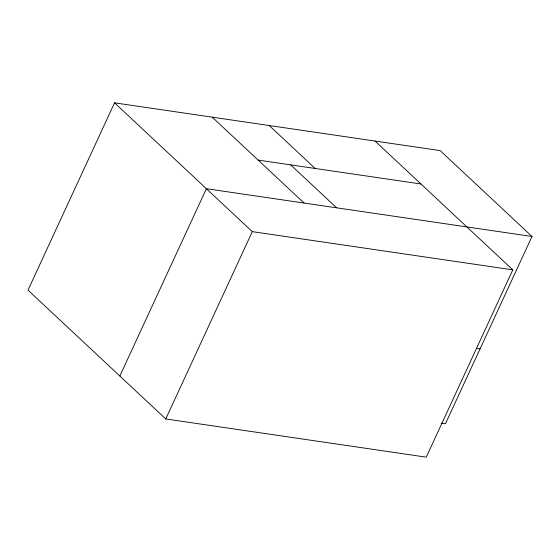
<?xml version="1.0" encoding="UTF-8"?>
<svg xmlns="http://www.w3.org/2000/svg" width="560" height="560" viewBox="0 0 560 560"><rect width="100%" height="100%" fill="white"/><g stroke="black" fill="none" stroke-linecap="round" stroke-linejoin="round"><path stroke-width="0.84" d="M441.168 423.15L445.452 423.78L532 236.474L440.16 150.605L114.548 102.837L28 290.143L165.753 418.95L426.251 457.163L512.792 269.857L375.039 141.05M119.84 376.012L206.381 188.713L532 236.474M165.753 418.95L252.301 231.644L114.548 102.837M258.153 160.104L420.959 183.988M252.301 231.644L512.792 269.857M476.644 348.355L480.074 348.859M269.213 125.524L315.133 168.462M290.71 164.878L336.63 207.816M212.233 117.166L304.066 203.042"/></g></svg>
